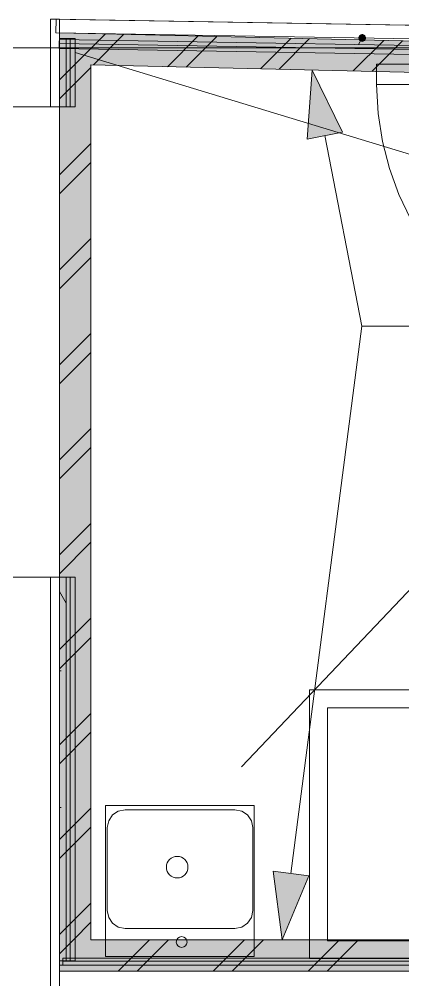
# Model space of a CAD drawing. Header units: millimetres. Extents: x -546 to 1681, y -650 to 1730.
# Drawn here: x 792.78 to 801.35, y 632.56 to 654.01 of the extents above; entities that cross this region are included whole.
import ezdxf

# ---------------------------------------------------------------- set-up
doc = ezdxf.new("R2010")
doc.units = ezdxf.units.MM

msp = doc.modelspace()

# ---------------------------------------------------------------- hatches: boundary and pattern name
at = {"true_color": 0xffffff}
h = msp.add_hatch(color=7, dxfattribs=at)
h.dxf.hatch_style = 2
h.paths.add_polyline_path([(794.386, 652.991), (793.686, 653.008), (793.686, 653.708)])
h = msp.add_hatch(color=7, dxfattribs=at)
h.dxf.hatch_style = 2
h.paths.add_polyline_path([(793.686, 653.708), (794.386, 653.692), (794.386, 652.991)])
h = msp.add_hatch(color=7, dxfattribs=at)
h.dxf.hatch_style = 2
h.paths.add_polyline_path([(794.386, 652.991), (794.386, 653.692), (816.003, 653.188), (816.003, 652.487)])
h = msp.add_hatch(color=7)
h.dxf.hatch_style = 2
h.paths.add_polyline_path([(800.445, 653.683), (800.382, 653.656), (800.355, 653.593), (800.382, 653.529), (800.445, 653.503), (800.509, 653.529), (800.535, 653.593), (800.509, 653.656)])
h = msp.add_hatch(color=7, dxfattribs=at)
h.dxf.hatch_style = 2
h.paths.add_polyline_path([(794.386, 633.455), (793.686, 633.455), (793.686, 653.008), (794.386, 652.991)])
at = {"true_color": 0x0077b0}
h = msp.add_hatch(color=144, dxfattribs=at)
h.dxf.hatch_style = 2
h.paths.add_polyline_path([(799.328, 652.876), (800.004, 651.487), (799.219, 651.335)])
h = msp.add_hatch(color=144, dxfattribs=at)
h.dxf.hatch_style = 2
h.paths.add_polyline_path([(798.661, 633.455), (798.456, 634.987), (799.25, 634.884)])
at = {"true_color": 0xffffff}
h = msp.add_hatch(color=7, dxfattribs=at)
h.dxf.hatch_style = 2
h.paths.add_polyline_path([(794.386, 633.455), (794.386, 632.755), (793.686, 632.755)])
h = msp.add_hatch(color=7, dxfattribs=at)
h.dxf.hatch_style = 2
h.paths.add_polyline_path([(793.686, 633.455), (794.386, 633.455), (793.686, 632.755)])
h = msp.add_hatch(color=7, dxfattribs=at)
h.dxf.hatch_style = 2
h.paths.add_polyline_path([(816.003, 633.455), (816.003, 632.755), (794.386, 632.755), (794.386, 633.455)])

# ---------------------------------------------------------------- linework, layer by layer
at = {"color": 7, "lineweight": 0}
for points in [[(793.686, 654.011), (793.486, 654.011)], [(793.486, 654.011), (793.486, 652.052)], [(793.486, 654.011), (833.084, 653.342)], [(793.607, 654.009), (793.602, 653.709)], [(828.693, 653.416), (793.607, 654.009)], [(793.686, 653.58), (793.686, 654.011)], [(793.602, 653.709), (828.688, 653.116)], [(793.686, 653.708), (793.68, 653.358)], [(793.686, 653.708), (793.686, 653.008)], [(816.703, 653.171), (793.686, 653.708)], [(794.386, 653.359), (794.711, 653.684)], [(794.441, 652.99), (795.125, 653.674)], [(796.099, 652.951), (796.784, 653.636)], [(796.514, 652.942), (797.198, 653.626)], [(793.682, 653.468), (816.54, 653.081)], [(793.684, 653.558), (816.542, 653.171)], [(793.686, 652.052), (793.686, 653.58)], [(794.036, 653.58), (793.686, 653.58)], [(793.836, 652.052), (793.836, 653.58)], [(793.926, 652.052), (793.926, 653.58)], [(794.036, 652.052), (794.036, 653.58)], [(798.172, 652.903), (798.857, 653.587)], [(798.587, 652.893), (799.271, 653.578)], [(800.245, 652.855), (800.93, 653.539)], [(800.445, 653.593), (800.359, 653.445)], [(800.66, 652.845), (801.344, 653.529)], [(187.211, 653.372), (863.726, 653.372)], [(793.68, 653.358), (816.538, 652.971)], [(794.036, 653.266), (807.572, 649.15)], [(794.204, 653.178), (794.386, 653.359)], [(793.686, 653.008), (793.686, 632.755)], [(793.686, 652.659), (794.026, 653)], [(794.026, 653), (794.204, 653.178)], [(794.386, 652.991), (816.003, 652.487)], [(794.386, 633.455), (794.386, 652.991)], [(793.686, 652.235), (794.386, 652.935)], [(788.386, 652.052), (793.486, 652.052)], [(793.486, 652.052), (794.036, 652.052)], [(793.686, 641.552), (793.686, 652.052)], [(793.686, 650.538), (794.386, 651.238)], [(793.686, 650.114), (794.386, 650.814)], [(793.686, 648.417), (794.386, 649.117)], [(793.686, 647.993), (794.386, 648.693)], [(807.572, 647.65), (797.748, 637.316)], [(793.686, 646.295), (794.386, 646.995)], [(793.686, 645.871), (794.386, 646.571)], [(793.686, 644.174), (794.386, 644.874)], [(793.686, 643.75), (794.386, 644.45)], [(793.686, 642.053), (794.386, 642.753)], [(793.686, 641.629), (794.386, 642.329)], [(793.486, 641.552), (788.386, 641.552)], [(794.036, 641.552), (793.486, 641.552)], [(793.486, 597.472), (793.486, 641.552)], [(793.686, 632.98), (793.686, 641.552)], [(793.836, 632.98), (793.836, 641.552)], [(793.926, 632.98), (793.926, 641.552)], [(794.036, 632.98), (794.036, 641.552)], [(793.836, 640.97), (793.686, 641.23)], [(793.686, 639.932), (794.386, 640.632)], [(793.686, 639.507), (794.386, 640.207)], [(793.686, 639.458), (793.725, 639.458)], [(793.686, 637.81), (794.386, 638.51)], [(793.686, 637.386), (794.386, 638.086)], [(793.686, 636.41), (793.725, 636.41)], [(793.686, 635.689), (794.386, 636.389)], [(793.686, 635.265), (794.386, 635.965)], [(793.686, 633.568), (794.386, 634.268)], [(793.998, 633.455), (794.386, 633.843)], [(793.686, 633.143), (793.998, 633.455)], [(816.003, 633.455), (794.386, 633.455)], [(794.995, 632.755), (795.695, 633.455)], [(795.419, 632.755), (796.119, 633.455)], [(797.116, 632.755), (797.816, 633.455)], [(797.541, 632.755), (798.241, 633.455)], [(799.238, 632.755), (799.938, 633.455)], [(799.662, 632.755), (800.362, 633.455)], [(816.544, 633.044), (793.761, 633.044)], [(793.761, 633.044), (793.761, 632.885)], [(793.686, 632.98), (793.686, 597.472)], [(793.686, 632.98), (794.036, 632.98)], [(816.703, 632.885), (793.686, 632.885)], [(816.628, 632.975), (793.761, 632.975)], [(793.686, 632.755), (794.386, 632.755)], [(816.703, 632.755), (793.686, 632.755)], [(794.386, 632.755), (816.703, 632.755)]]:
    msp.add_lwpolyline(points, dxfattribs=at)
at = {"color": 8, "lineweight": 0, "true_color": 0x7f7f7f}
for points in [[(807.088, 653.004), (800.768, 653.004)], [(800.768, 653.004), (800.768, 652.554)], [(800.768, 652.554), (807.088, 652.554)], [(807.088, 646.234), (806.442, 646.266), (805.814, 646.362), (805.209, 646.518), (804.628, 646.73), (804.075, 646.997), (803.554, 647.313), (803.068, 647.677), (802.619, 648.085), (802.211, 648.534), (801.847, 649.02), (801.531, 649.541), (801.265, 650.094), (801.052, 650.675), (800.897, 651.28), (800.801, 651.908), (800.768, 652.554)], [(799.268, 639.032), (799.268, 633.032)], [(809.268, 639.032), (799.268, 639.032)], [(799.668, 638.632), (799.668, 633.432)], [(808.868, 638.632), (799.668, 638.632)], [(794.714, 636.452), (798.034, 636.452)], [(794.714, 633.082), (794.714, 636.452)], [(794.752, 635.957), (794.784, 636.112), (794.869, 636.24), (794.996, 636.325), (795.152, 636.357)], [(795.152, 636.357), (797.602, 636.357)], [(797.602, 636.357), (797.758, 636.325), (797.885, 636.24), (797.971, 636.112), (798.002, 635.957)], [(798.034, 636.452), (798.034, 633.082)], [(794.752, 634.107), (794.752, 635.957)], [(798.002, 635.957), (798.002, 634.107)], [(795.152, 633.707), (794.996, 633.738), (794.869, 633.824), (794.784, 633.951), (794.752, 634.107)], [(798.002, 634.107), (797.971, 633.951), (797.885, 633.824), (797.758, 633.738), (797.602, 633.707)], [(797.602, 633.707), (795.152, 633.707)], [(799.668, 633.432), (808.868, 633.432)], [(798.034, 633.082), (794.714, 633.082)], [(799.268, 633.032), (809.268, 633.032)]]:
    msp.add_lwpolyline(points, dxfattribs=at)
at = {"color": 144, "lineweight": 0, "true_color": 0x0077b0}
for points in [[(799.328, 652.876), (799.219, 651.335)], [(799.328, 652.876), (800.004, 651.487)], [(800.004, 651.487), (799.219, 651.335)], [(799.611, 651.411), (800.434, 647.158)], [(798.853, 634.936), (800.434, 647.158)], [(800.434, 647.158), (802.671, 647.158)], [(800.434, 647.158), (802.671, 647.158)], [(798.456, 634.987), (799.25, 634.884)], [(798.661, 633.455), (798.456, 634.987)], [(798.661, 633.455), (799.25, 634.884)]]:
    msp.add_lwpolyline(points, dxfattribs=at)
at = {"color": 8, "lineweight": 0, "true_color": 0x7f7f7f}
for centre, radius in [((796.313, 635.075), 0.24), ((796.413, 633.403), 0.12)]:
    msp.add_circle(centre, radius, dxfattribs=at)

doc.saveas('drawing.dxf')
